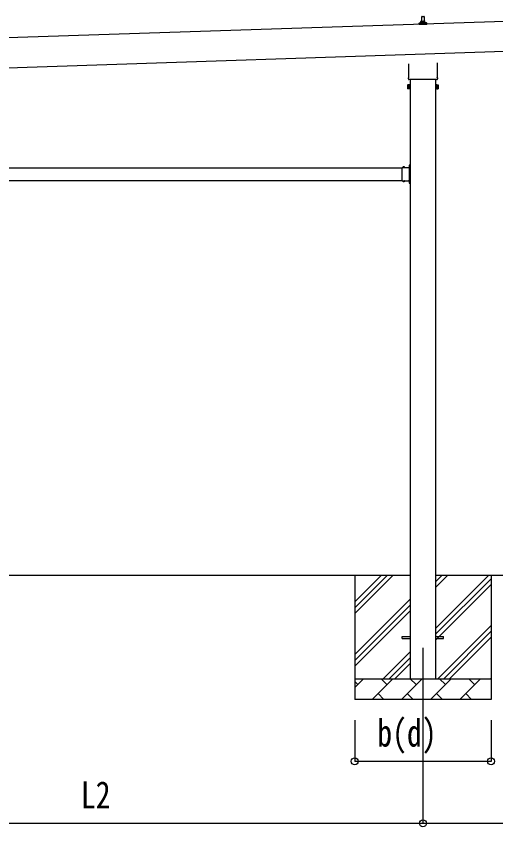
# Model space of a CAD drawing. Units: millimetres, scale not verified. Extents: x -16820 to 16820, y -11880 to 11880.
# Drawn here: x 1508 to 3829, y -9415 to -5490 of the extents above; entities that cross this region are included whole.
import ezdxf
from ezdxf.enums import TextEntityAlignment as Align

# ---------------------------------------------------------------- set-up
doc = ezdxf.new("R2010")
doc.units = ezdxf.units.MM
doc.header["$LTSCALE"] = 50
for name, color, linetype in [('0-3_YKK_12', 2, 'Continuous'), ('0-4_YKK_13', 4, 'Continuous'), ('0-5_YKK_A1', 4, 'Continuous'), ('0-6_YKK_D', 6, 'Continuous')]:
    doc.layers.add(name, color=color, linetype=linetype)
doc.styles.add('ＭＳ ゴシック', font='')
doc.styles.get('ＭＳ ゴシック').set_extended_font_data('MS Gothic')

msp = doc.modelspace()

# ---------------------------------------------------------------- linework, layer by layer
at = {"layer": '0-3_YKK_12'}
msp.add_line((3476.06, -8548), (3476.06, -9048), dxfattribs=at)
at = {"layer": '0-4_YKK_13'}
for p, q in [((3470.06, -5515.41), (3470.78, -5491.88)), ((3471.78, -5490.91), (3480.33, -5490.91)), ((3481.33, -5491.88), (3482.06, -5515.41)), ((3457.81, -5530.91), (3457.81, -5523.19)), ((3494.31, -5530.91), (3457.81, -5530.91)), ((3458.19, -5522.41), (3493.93, -5522.41)), ((3458.57, -5522.22), (3465.29, -5520.59)), ((3465.68, -5520.41), (3486.44, -5520.41)), ((3466.06, -5519.62), (3466.06, -5515.41)), ((3467.06, -5515.41), (3485.06, -5515.41)), ((3486.06, -5519.62), (3486.06, -5515.41)), ((3493.54, -5522.22), (3486.82, -5520.59)), ((3494.31, -5530.91), (3494.31, -5523.19)), ((3407.76, -5784.89), (3407.76, -5720.35)), ((3544.36, -5715.79), (3544.36, -5784.89)), ((3406.06, -5793.67), (3406.06, -5788.17)), ((3543.99, -5797.17), (3408.12, -5797.17)), ((3546.06, -5788.17), (3546.06, -5793.67)), ((3402.06, -5823.17), (3402.82, -5821.85)), ((3402.06, -5823.17), (3402.06, -5840.17)), ((3402.06, -5840.17), (3402.82, -5841.48)), ((3409.06, -5826.76), (3402.82, -5826.76)), ((3409.06, -5836.57), (3402.82, -5836.57)), ((3409.06, -5841.48), (3402.82, -5841.48)), ((3411.56, -5840.87), (3409.06, -5840.87)), ((3540.56, -5840.87), (3543.06, -5840.87)), ((3543.06, -5826.76), (3549.3, -5826.76)), ((3543.06, -5836.57), (3549.3, -5836.57)), ((3543.06, -5841.48), (3549.3, -5841.48)), ((3550.06, -5823.17), (3549.3, -5821.85)), ((3550.06, -5840.17), (3549.3, -5841.48)), ((3550.06, -5823.17), (3550.06, -5840.17)), ((3375.56, -6233.29), (3375.56, -6222.9)), ((3375.56, -6222.9), (3411.96, -6222.9)), ((3375.56, -6275.29), (3375.56, -6234.71)), ((3378.82, -6222.04), (3378.82, -6222.2)), ((3379.52, -6222.9), (3387.59, -6222.9)), ((3382.43, -6222.9), (3381.11, -6220.24)), ((3384.68, -6222.9), (3386.01, -6220.24)), ((3388.29, -6222.04), (3388.29, -6222.2)), ((3407.86, -6215), (3413.56, -6215)), ((3411.56, -6224.5), (3408.56, -6224.5)), ((3411.96, -6213.87), (3409.3, -6212.55)), ((3411.96, -6216.13), (3409.3, -6217.45)), ((3411.1, -6210.27), (3411.26, -6210.27)), ((3411.1, -6219.74), (3411.26, -6219.74)), ((3411.56, -6233.29), (3411.56, -6226.5)), ((3411.56, -6275.29), (3411.56, -6234.71)), ((3411.96, -6207.5), (3413.56, -6207.5)), ((3411.96, -6224.46), (3411.96, -6207.5)), ((3411.96, -6210.97), (3411.96, -6219.04)), ((3413.56, -6212), (3411.96, -6212)), ((3411.96, -6213), (3413.56, -6213)), ((3411.96, -6217), (3413.56, -6217)), ((3413.56, -6218), (3411.96, -6218)), ((3375.56, -6287.1), (3375.56, -6276.71)), ((3411.56, -6283.5), (3411.56, -6276.71)), ((3375.56, -6287.1), (3411.96, -6287.1)), ((3378.82, -6287.96), (3378.82, -6287.8)), ((3379.52, -6287.1), (3387.59, -6287.1)), ((3382.43, -6287.1), (3381.11, -6289.76)), ((3384.68, -6287.1), (3386.01, -6289.76)), ((3388.29, -6287.96), (3388.29, -6287.8)), ((3408.56, -6285.5), (3411.56, -6285.5)), ((3411.96, -6293.87), (3409.3, -6292.55)), ((3411.96, -6296.13), (3409.3, -6297.45)), ((3411.1, -6290.27), (3411.26, -6290.27)), ((3411.1, -6299.74), (3411.26, -6299.74)), ((3411.96, -6302.5), (3411.96, -6285.54)), ((3411.96, -6290.97), (3411.96, -6299.04)), ((3411.96, -6293), (3413.56, -6293)), ((3411.96, -6297), (3413.56, -6297)), ((3411.96, -6302.5), (3413.56, -6302.5)), ((3376.06, -8493.5), (3413.56, -8493.5)), ((3376.06, -8502.5), (3376.06, -8493.5)), ((3376.06, -8502.5), (3413.56, -8502.5)), ((3538.56, -8493.5), (3576.06, -8493.5)), ((3538.56, -8502.5), (3576.06, -8502.5)), ((3576.06, -8502.5), (3576.06, -8493.5))]:
    msp.add_line(p, q, dxfattribs=at)
for points in [[(3409.06, -5841.48), (3409.06, -5821.85), (3402.82, -5821.85)], [(3409.06, -5840.87), (3409.06, -5822.47), (3411.56, -5822.47)], [(3543.06, -5840.87), (3543.06, -5822.47), (3540.56, -5822.47)], [(3543.06, -5841.48), (3543.06, -5821.85), (3549.3, -5821.85)], [(3411.56, -6226.5), (3408.56, -6226.5), (3408.56, -6222.9)], [(3413.56, -6222.5), (3413.56, -6216.5), (3413.56, -6213.5), (3413.56, -6207.5)], [(3411.56, -6283.5), (3408.56, -6283.5), (3408.56, -6287.1)], [(3413.56, -6302.5), (3413.56, -6296.5), (3413.56, -6293.5), (3413.56, -6287.5)]]:
    msp.add_lwpolyline(points, dxfattribs=at)
for points in [[(3411.56, -5842.17), (3411.56, -5821.17), (3413.56, -5821.17), (3413.56, -5842.17)], [(3540.56, -5842.17), (3540.56, -5821.17), (3538.56, -5821.17), (3538.56, -5842.17)]]:
    msp.add_lwpolyline(points, close=True, dxfattribs=at)
for centre, radius, start, end in [((3471.78, -5491.91), 1, 90, 178.60509), ((3480.33, -5491.91), 1, 1.39491, 90), ((3458.81, -5523.19), 1, 103.62699, 180), ((3465.06, -5519.62), 1, 283.62699, 0), ((3470.14, -5516.04), 4.13, 90, 171.17633), ((3467.06, -5516.41), 1, 90, 180), ((3479.39, -5515.41), 4.83, 133.60282, 180), ((3472.72, -5515.41), 4.83, 0, 46.39718), ((3481.97, -5516.04), 4.13, 8.82367, 90), ((3485.06, -5516.41), 1, 0, 90), ((3487.06, -5519.62), 1, 180, 256.37301), ((3493.31, -5523.19), 1, 0, 76.37301), ((3410.06, -5788.17), 4, 125.09963, 180), ((3410.06, -5793.67), 4, 180, 194.47751), ((3410.06, -5793.67), 4, 194.47751, 241.04498), ((3542.06, -5793.67), 4, 298.95502, 345.52249), ((3542.06, -5788.17), 4, 0, 54.90037), ((3542.06, -5793.67), 4, 345.52249, 0), ((3406.4, -5824.31), 4.34, 145.61575, 214.38425), ((3418.3, -5831.67), 16.24, 162.41205, 197.58795), ((3406.4, -5839.03), 4.34, 145.61575, 214.38425), ((3545.71, -5824.31), 4.34, 325.61575, 34.38425), ((3533.82, -5831.67), 16.24, 342.41205, 17.58795), ((3545.71, -5839.03), 4.34, 325.61575, 34.38425), ((3374.86, -6234), 1, 314.427, 45.573), ((3379.68, -6222.04), 0.862, 129.12355, 180), ((3379.52, -6222.2), 0.7, 180, 270), ((3383.56, -6226.8), 7, 90, 129.12355), ((3383.56, -6226.8), 7, 50.87645, 90), ((3387.59, -6222.2), 0.7, 270, 0), ((3387.43, -6222.04), 0.862, 0, 50.87645), ((3415.86, -6215), 7, 140.87645, 180), ((3415.86, -6215), 7, 180, 219.12355), ((3411.1, -6211.13), 0.862, 90, 140.87645), ((3411.1, -6218.87), 0.862, 219.12355, 270), ((3411.26, -6210.97), 0.7, 0, 90), ((3411.26, -6219.04), 0.7, 270, 0), ((3412.26, -6234), 1, 134.427, 225.573), ((3411.56, -6222.5), 2, 270, 0), ((3374.86, -6276), 1, 314.427, 45.573), ((3412.26, -6276), 1, 134.427, 225.573), ((3379.52, -6287.8), 0.7, 90, 180), ((3379.68, -6287.96), 0.862, 180, 230.87645), ((3383.56, -6283.2), 7, 230.87645, 270), ((3383.56, -6283.2), 7, 270, 309.12355), ((3387.59, -6287.8), 0.7, 0, 90), ((3387.43, -6287.96), 0.862, 309.12355, 0), ((3415.86, -6295), 7, 140.87645, 180), ((3415.86, -6295), 7, 180, 219.12355), ((3411.1, -6291.13), 0.862, 90, 140.87645), ((3411.1, -6298.87), 0.862, 219.12355, 270), ((3411.26, -6290.97), 0.7, 0, 90), ((3411.26, -6299.04), 0.7, 270, 0), ((3411.56, -6287.5), 2, 0, 90)]:
    msp.add_arc(centre, radius, start, end, dxfattribs=at)
at = {"layer": '0-5_YKK_A1'}
for p, q in [((4616.93, -5490.17), (-775.08, -5669.87)), ((-770.25, -5814.79), (4621.76, -5635.06)), ((3413.56, -5797.17), (3413.56, -8698)), ((3538.56, -8698), (3538.56, -5797.17)), ((476.56, -6225), (3375.56, -6225)), ((476.56, -6285), (3375.56, -6285)), ((3408.56, -6285), (3413.06, -6285)), ((3413.56, -8198), (438.56, -8198)), ((3146.06, -8198), (3146.06, -8798)), ((3146.06, -8383.05), (3331.11, -8198)), ((3146.06, -8354.77), (3302.82, -8198)), ((3146.06, -8326.48), (3274.54, -8198)), ((4726.94, -8198), (3538.56, -8198)), ((3538.56, -8453.1), (3793.66, -8198)), ((3538.56, -8255.11), (3595.67, -8198)), ((3538.56, -8226.82), (3567.38, -8198)), ((3806.06, -8198), (3806.06, -8798)), ((3538.56, -8481.38), (3806.06, -8213.88)), ((3538.56, -8509.67), (3806.06, -8242.17)), ((3146.06, -8581.04), (3413.56, -8313.54)), ((3146.06, -8609.32), (3413.56, -8341.82)), ((3146.06, -8637.61), (3413.56, -8370.11)), ((3548.22, -8698), (3806.06, -8440.16)), ((3576.5, -8698), (3806.06, -8468.44)), ((3604.78, -8698), (3806.06, -8496.73)), ((3283.66, -8698), (3413.56, -8568.1)), ((3311.94, -8698), (3413.56, -8596.38)), ((3340.23, -8698), (3413.56, -8624.67)), ((3146.06, -8698), (3806.06, -8698)), ((3146.06, -8740.89), (3188.95, -8698)), ((3160.4, -8726.55), (3146.06, -8712.21)), ((3230.37, -8798), (3330.37, -8698)), ((3301.82, -8726.55), (3273.27, -8698)), ((3371.79, -8798), (3471.79, -8698)), ((3443.24, -8726.55), (3414.69, -8698)), ((3513.22, -8798), (3613.22, -8698)), ((3584.66, -8726.55), (3556.11, -8698)), ((3654.64, -8798), (3754.64, -8698)), ((3726.08, -8726.55), (3697.53, -8698)), ((3802.77, -8698), (3806.06, -8694.72)), ((3258.93, -8769.45), (3287.48, -8798)), ((3400.35, -8769.45), (3428.9, -8798)), ((3541.77, -8769.45), (3570.32, -8798)), ((3683.19, -8769.45), (3711.74, -8798)), ((3806.06, -8798), (3146.06, -8798))]:
    msp.add_line(p, q, dxfattribs=at)
msp.add_lwpolyline([(3408.56, -6225), (3413.06, -6225), (3413.06, -6285)], dxfattribs=at)
at = {"layer": '0-6_YKK_D'}
for p, q in [((3146.06, -8898), (3146.06, -9099)), ((3476.06, -8898), (3476.06, -9399)), ((3476.06, -8898), (3476.06, -9399)), ((3806.06, -8898), (3806.06, -9099)), ((3146.06, -9098), (3806.06, -9098)), ((376.06, -9398), (3476.06, -9398)), ((3476.06, -9398), (4653.08, -9398))]:
    msp.add_line(p, q, dxfattribs=at)
for centre in [(3146.06, -9098), (3806.06, -9098), (3476.06, -9398), (3476.06, -9398)]:
    msp.add_circle(centre, 17, dxfattribs=at)

# ---------------------------------------------------------------- texts
at = {"layer": '0-6_YKK_D', "style": 'ＭＳ ゴシック', "width": 0.8}
for s, p in [('b(d)', (3255.26, -9066)), ('L2', (1820.46, -9366))]:
    msp.add_text(s, height=132, dxfattribs=at).set_placement(p, align=Align.BOTTOM_LEFT)

doc.saveas('drawing.dxf')
